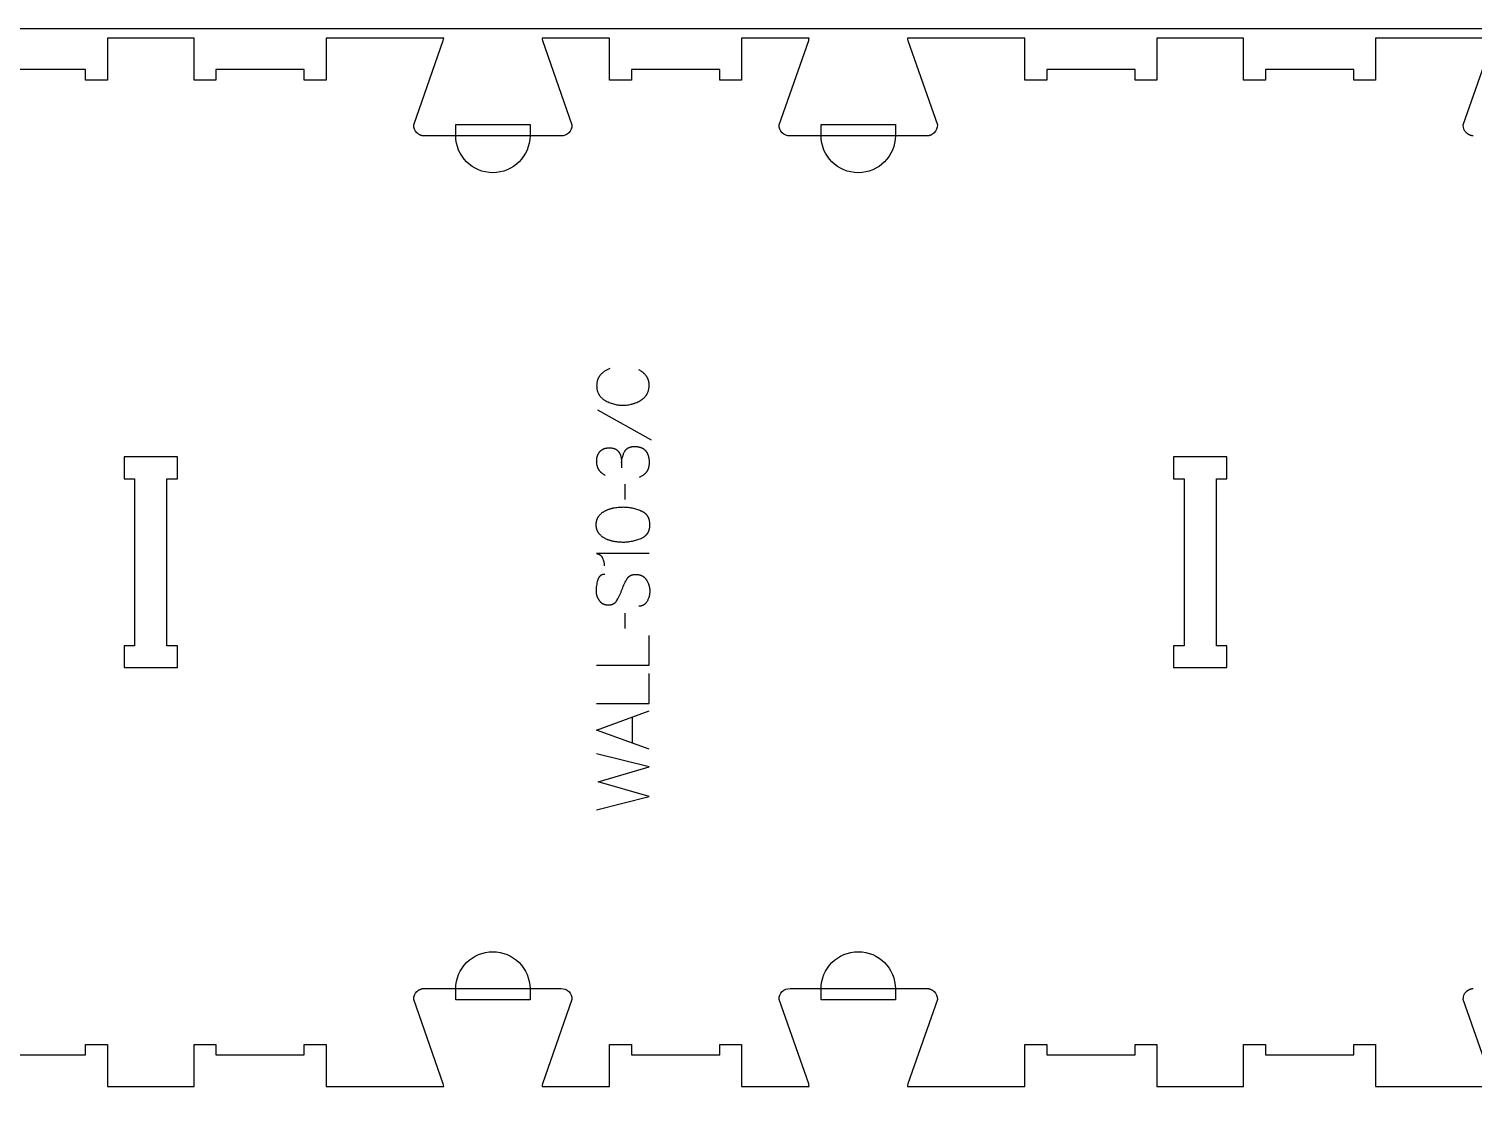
# Model space of a CAD drawing. Extents: x -13885 to -10701, y -10461 to -4867.
# Drawn here: x -12353 to -11527, y -6181 to -5571 of the extents above; entities that cross this region are included whole.
import ezdxf

# ---------------------------------------------------------------- set-up
doc = ezdxf.new("R2010")
doc.units = 0
for name, color, linetype in [('0_SHEET_SPRUCEPLY_2440X122', 1, 'CONTINUOUS'), ('1_ANYTOOL_1MMDEEP_LABELS_S', 2, 'CONTINUOUS'), ('3_ANYTOOL_CUTTHROUGH_INSID', 4, 'CONTINUOUS'), ('4_ANYTOOL_CUTTHROUGH_OUTSI', 5, 'CONTINUOUS'), ('5_ANYTOOL_HALF_MILL_9MM_IN', 3, 'CONTINUOUS')]:
    doc.layers.add(name, color=color, linetype=linetype)

msp = doc.modelspace()

# ---------------------------------------------------------------- linework, layer by layer
at = {"layer": '0_SHEET_SPRUCEPLY_2440X122'}
msp.add_lwpolyline([(-13513.11, -5571.21), (-13513.11, -6791.21), (-11073.11, -6791.21), (-11073.11, -5571.21)], close=True, dxfattribs=at)
at = {"layer": '1_ANYTOOL_1MMDEEP_LABELS_S'}
for points in [[(-12020.71, -5765.42), (-12021.11, -5765.58), (-12021.5, -5765.75), (-12021.89, -5765.93), (-12022.26, -5766.12), (-12022.63, -5766.32), (-12022.99, -5766.53), (-12023.34, -5766.75), (-12023.68, -5766.98), (-12024.01, -5767.22), (-12024.33, -5767.47), (-12024.65, -5767.73), (-12024.95, -5768), (-12025.25, -5768.28), (-12025.54, -5768.56), (-12025.81, -5768.86), (-12026.08, -5769.17), (-12026.21, -5769.33), (-12026.34, -5769.49), (-12026.46, -5769.65), (-12026.58, -5769.82), (-12026.7, -5769.98), (-12026.81, -5770.15), (-12026.91, -5770.32), (-12027.01, -5770.49), (-12027.11, -5770.67), (-12027.2, -5770.84), (-12027.29, -5771.02), (-12027.38, -5771.21), (-12027.46, -5771.39), (-12027.53, -5771.57), (-12027.61, -5771.76), (-12027.68, -5771.95), (-12027.74, -5772.14), (-12027.8, -5772.34), (-12027.86, -5772.53), (-12027.91, -5772.73), (-12027.96, -5772.93), (-12028, -5773.14), (-12028.04, -5773.34), (-12028.07, -5773.55), (-12028.1, -5773.76), (-12028.13, -5773.97), (-12028.15, -5774.18), (-12028.17, -5774.4), (-12028.19, -5774.61), (-12028.2, -5774.83), (-12028.2, -5775.05), (-12028.21, -5775.28), (-12028.2, -5775.62), (-12028.19, -5775.96), (-12028.16, -5776.29), (-12028.13, -5776.62), (-12028.09, -5776.94), (-12028.04, -5777.26), (-12027.98, -5777.57), (-12027.91, -5777.87), (-12027.83, -5778.17), (-12027.75, -5778.47), (-12027.65, -5778.76), (-12027.55, -5779.04), (-12027.43, -5779.32), (-12027.37, -5779.46), (-12027.31, -5779.6), (-12027.24, -5779.73), (-12027.17, -5779.86), (-12027.1, -5780), (-12027.03, -5780.13), (-12026.96, -5780.26), (-12026.88, -5780.38), (-12026.8, -5780.51), (-12026.72, -5780.64), (-12026.64, -5780.76), (-12026.55, -5780.88), (-12026.46, -5781.01), (-12026.37, -5781.13), (-12026.18, -5781.36), (-12025.99, -5781.59), (-12025.78, -5781.82), (-12025.57, -5782.04), (-12025.34, -5782.26), (-12025.11, -5782.47), (-12024.86, -5782.67), (-12024.61, -5782.87), (-12024.35, -5783.06), (-12024.08, -5783.25), (-12023.8, -5783.44), (-12023.51, -5783.61), (-12022.92, -5783.95), (-12022.33, -5784.27), (-12021.72, -5784.57), (-12021.11, -5784.84), (-12020.49, -5785.09), (-12019.86, -5785.32), (-12019.23, -5785.53), (-12018.59, -5785.72), (-12017.94, -5785.88), (-12017.29, -5786.03), (-12016.62, -5786.15), (-12015.96, -5786.25), (-12015.28, -5786.32), (-12014.59, -5786.38), (-12013.9, -5786.41), (-12013.21, -5786.42), (-12012.51, -5786.41), (-12011.82, -5786.38), (-12011.13, -5786.32), (-12010.46, -5786.24), (-12009.79, -5786.14), (-12009.12, -5786.02), (-12008.47, -5785.88), (-12008.14, -5785.8), (-12007.82, -5785.71), (-12007.5, -5785.62), (-12007.18, -5785.52), (-12006.86, -5785.42), (-12006.55, -5785.31), (-12006.23, -5785.19), (-12005.92, -5785.07), (-12005.3, -5784.82), (-12004.69, -5784.54), (-12004.09, -5784.24), (-12003.49, -5783.92), (-12002.9, -5783.57), (-12002.61, -5783.39), (-12002.33, -5783.2), (-12002.06, -5783.01), (-12001.8, -5782.81), (-12001.55, -5782.61), (-12001.3, -5782.4), (-12001.07, -5782.18), (-12000.85, -5781.96), (-12000.63, -5781.74), (-12000.42, -5781.5), (-12000.23, -5781.27), (-12000.13, -5781.14), (-12000.04, -5781.02), (-11999.95, -5780.9), (-11999.86, -5780.77), (-11999.77, -5780.64), (-11999.69, -5780.52), (-11999.61, -5780.39), (-11999.53, -5780.25), (-11999.45, -5780.12), (-11999.38, -5779.99), (-11999.31, -5779.85), (-11999.24, -5779.71), (-11999.1, -5779.44), (-11998.98, -5779.15), (-11998.87, -5778.86), (-11998.76, -5778.57), (-11998.66, -5778.26), (-11998.58, -5777.96), (-11998.5, -5777.64), (-11998.43, -5777.33), (-11998.37, -5777), (-11998.32, -5776.67), (-11998.28, -5776.34), (-11998.25, -5775.99), (-11998.22, -5775.65), (-11998.21, -5775.29), (-11998.21, -5774.94), (-11998.21, -5774.55), (-11998.23, -5774.18), (-11998.25, -5773.99), (-11998.26, -5773.81), (-11998.28, -5773.63), (-11998.31, -5773.45), (-11998.33, -5773.27), (-11998.36, -5773.1), (-11998.4, -5772.93), (-11998.43, -5772.75), (-11998.47, -5772.58), (-11998.52, -5772.42), (-11998.56, -5772.25), (-11998.61, -5772.09), (-11998.67, -5771.92), (-11998.72, -5771.76), (-11998.78, -5771.6), (-11998.84, -5771.45), (-11998.91, -5771.29), (-11998.98, -5771.14), (-11999.05, -5770.99), (-11999.12, -5770.84), (-11999.2, -5770.69), (-11999.28, -5770.54), (-11999.37, -5770.4), (-11999.45, -5770.26), (-11999.54, -5770.12), (-11999.64, -5769.98), (-11999.73, -5769.84), (-11999.83, -5769.71), (-12000.04, -5769.44), (-12000.26, -5769.18), (-12000.48, -5768.93), (-12000.71, -5768.68), (-12000.94, -5768.43), (-12001.19, -5768.2), (-12001.44, -5767.96), (-12001.7, -5767.74), (-12001.96, -5767.51), (-12002.24, -5767.3), (-12002.52, -5767.08), (-12002.81, -5766.88), (-12003.1, -5766.68), (-12003.41, -5766.48), (-12003.72, -5766.29), (-12004.03, -5766.11)], [(-12027.73, -5789.04), (-11996.96, -5806.22)], [(-12023.28, -5826.58), (-12023.58, -5826.42), (-12023.87, -5826.26), (-12024.16, -5826.08), (-12024.43, -5825.91), (-12024.7, -5825.72), (-12024.95, -5825.53), (-12025.2, -5825.34), (-12025.32, -5825.24), (-12025.43, -5825.13), (-12025.55, -5825.03), (-12025.66, -5824.93), (-12025.77, -5824.82), (-12025.88, -5824.71), (-12025.98, -5824.6), (-12026.08, -5824.49), (-12026.18, -5824.38), (-12026.28, -5824.26), (-12026.38, -5824.15), (-12026.47, -5824.03), (-12026.56, -5823.91), (-12026.65, -5823.79), (-12026.73, -5823.67), (-12026.81, -5823.54), (-12026.9, -5823.42), (-12026.97, -5823.29), (-12027.05, -5823.16), (-12027.12, -5823.03), (-12027.19, -5822.9), (-12027.26, -5822.77), (-12027.33, -5822.63), (-12027.39, -5822.49), (-12027.45, -5822.36), (-12027.51, -5822.22), (-12027.57, -5822.07), (-12027.62, -5821.93), (-12027.68, -5821.79), (-12027.72, -5821.64), (-12027.77, -5821.49), (-12027.82, -5821.34), (-12027.9, -5821.04), (-12027.97, -5820.73), (-12028.03, -5820.42), (-12028.09, -5820.1), (-12028.13, -5819.77), (-12028.16, -5819.43), (-12028.19, -5819.09), (-12028.2, -5818.75), (-12028.21, -5818.39), (-12028.2, -5818.18), (-12028.2, -5817.97), (-12028.19, -5817.77), (-12028.18, -5817.57), (-12028.16, -5817.37), (-12028.14, -5817.17), (-12028.12, -5816.97), (-12028.09, -5816.78), (-12028.06, -5816.59), (-12028.02, -5816.4), (-12027.98, -5816.21), (-12027.94, -5816.03), (-12027.89, -5815.85), (-12027.84, -5815.67), (-12027.79, -5815.5), (-12027.73, -5815.32), (-12027.67, -5815.15), (-12027.61, -5814.98), (-12027.54, -5814.82), (-12027.47, -5814.65), (-12027.39, -5814.49), (-12027.31, -5814.33), (-12027.23, -5814.18), (-12027.15, -5814.03), (-12027.05, -5813.87), (-12026.96, -5813.73), (-12026.86, -5813.58), (-12026.76, -5813.44), (-12026.66, -5813.29), (-12026.55, -5813.16), (-12026.44, -5813.02), (-12026.32, -5812.89), (-12026.2, -5812.76), (-12026.08, -5812.63), (-12025.95, -5812.51), (-12025.82, -5812.39), (-12025.69, -5812.28), (-12025.56, -5812.17), (-12025.42, -5812.06), (-12025.28, -5811.96), (-12025.13, -5811.86), (-12024.99, -5811.77), (-12024.84, -5811.68), (-12024.68, -5811.6), (-12024.53, -5811.52), (-12024.37, -5811.44), (-12024.2, -5811.37), (-12024.04, -5811.31), (-12023.87, -5811.24), (-12023.7, -5811.18), (-12023.52, -5811.13), (-12023.34, -5811.08), (-12023.16, -5811.03), (-12022.98, -5810.99), (-12022.79, -5810.95), (-12022.6, -5810.92), (-12022.41, -5810.89), (-12022.21, -5810.87), (-12022.01, -5810.85), (-12021.81, -5810.83), (-12021.6, -5810.82), (-12021.39, -5810.81), (-12021.18, -5810.81), (-12020.62, -5810.81), (-12020.29, -5810.83), (-12019.96, -5810.85), (-12019.65, -5810.88), (-12019.35, -5810.92), (-12019.2, -5810.94), (-12019.06, -5810.97), (-12018.92, -5811), (-12018.78, -5811.03), (-12018.64, -5811.06), (-12018.51, -5811.1), (-12018.38, -5811.13), (-12018.25, -5811.17), (-12018.12, -5811.21), (-12018, -5811.26), (-12017.88, -5811.31), (-12017.76, -5811.35), (-12017.64, -5811.4), (-12017.53, -5811.46), (-12017.42, -5811.51), (-12017.31, -5811.57), (-12017.21, -5811.63), (-12017.11, -5811.69), (-12017, -5811.76), (-12016.91, -5811.82), (-12016.81, -5811.89), (-12016.72, -5811.96), (-12016.54, -5812.11), (-12016.37, -5812.26), (-12016.2, -5812.42), (-12016.05, -5812.58), (-12015.97, -5812.66), (-12015.89, -5812.74), (-12015.82, -5812.83), (-12015.75, -5812.91), (-12015.68, -5813), (-12015.61, -5813.08), (-12015.54, -5813.17), (-12015.48, -5813.26), (-12015.41, -5813.35), (-12015.35, -5813.44), (-12015.29, -5813.53), (-12015.23, -5813.63), (-12015.18, -5813.72), (-12015.12, -5813.82), (-12015.07, -5813.92), (-12015.02, -5814.01), (-12014.97, -5814.11), (-12014.92, -5814.21), (-12014.87, -5814.31), (-12014.83, -5814.42), (-12014.78, -5814.52), (-12014.74, -5814.62), (-12014.66, -5814.84), (-12014.59, -5815.05), (-12014.52, -5815.27), (-12014.46, -5815.49), (-12014.4, -5815.71), (-12014.34, -5815.93), (-12014.29, -5816.16), (-12014.24, -5816.39), (-12014.2, -5816.62), (-12014.16, -5816.85), (-12014.13, -5817.09), (-12014.1, -5817.32), (-12014.08, -5817.56), (-12014.06, -5817.81), (-12014.04, -5818.05), (-12014.03, -5818.29), (-12014.02, -5818.54), (-12013.98, -5822.25)], [(-12013.98, -5819.46), (-12013.95, -5819.03), (-12013.91, -5818.59), (-12013.86, -5818.17), (-12013.8, -5817.74), (-12013.73, -5817.32), (-12013.65, -5816.91), (-12013.56, -5816.5), (-12013.46, -5816.09), (-12013.34, -5815.69), (-12013.22, -5815.29), (-12013.08, -5814.9), (-12012.94, -5814.51), (-12012.78, -5814.12), (-12012.61, -5813.74), (-12012.43, -5813.36), (-12012.24, -5812.99), (-12012.14, -5812.81), (-12012.04, -5812.63), (-12011.98, -5812.55), (-12011.93, -5812.46), (-12011.87, -5812.38), (-12011.81, -5812.3), (-12011.75, -5812.22), (-12011.69, -5812.14), (-12011.63, -5812.06), (-12011.57, -5811.99), (-12011.5, -5811.91), (-12011.44, -5811.84), (-12011.37, -5811.77), (-12011.31, -5811.7), (-12011.24, -5811.63), (-12011.17, -5811.56), (-12011.1, -5811.5), (-12011.02, -5811.43), (-12010.95, -5811.37), (-12010.87, -5811.31), (-12010.8, -5811.25), (-12010.72, -5811.19), (-12010.64, -5811.13), (-12010.56, -5811.08), (-12010.48, -5811.02), (-12010.4, -5810.97), (-12010.32, -5810.92), (-12010.23, -5810.87), (-12010.15, -5810.82), (-12010.06, -5810.77), (-12009.97, -5810.73), (-12009.88, -5810.69), (-12009.79, -5810.64), (-12009.7, -5810.6), (-12009.61, -5810.56), (-12009.52, -5810.52), (-12009.32, -5810.45), (-12009.13, -5810.39), (-12008.93, -5810.32), (-12008.72, -5810.27), (-12008.51, -5810.22), (-12008.29, -5810.18), (-12008.07, -5810.14), (-12007.85, -5810.11), (-12007.62, -5810.08), (-12007.38, -5810.06), (-12007.14, -5810.05), (-12006.9, -5810.04), (-12006.65, -5810.04), (-12006.37, -5810.04), (-12006.1, -5810.05), (-12005.83, -5810.06), (-12005.56, -5810.07), (-12005.3, -5810.1), (-12005.05, -5810.12), (-12004.8, -5810.15), (-12004.56, -5810.19), (-12004.32, -5810.23), (-12004.08, -5810.28), (-12003.85, -5810.33), (-12003.63, -5810.39), (-12003.41, -5810.45), (-12003.2, -5810.51), (-12002.99, -5810.58), (-12002.78, -5810.66), (-12002.58, -5810.74), (-12002.39, -5810.82), (-12002.2, -5810.91), (-12002.01, -5811.01), (-12001.83, -5811.11), (-12001.66, -5811.21), (-12001.49, -5811.32), (-12001.32, -5811.43), (-12001.16, -5811.55), (-12001.01, -5811.68), (-12000.86, -5811.81), (-12000.78, -5811.87), (-12000.71, -5811.94), (-12000.64, -5812.01), (-12000.57, -5812.08), (-12000.5, -5812.15), (-12000.43, -5812.22), (-12000.37, -5812.29), (-12000.3, -5812.37), (-12000.18, -5812.52), (-12000.06, -5812.68), (-11999.94, -5812.84), (-11999.82, -5813), (-11999.72, -5813.17), (-11999.61, -5813.34), (-11999.51, -5813.52), (-11999.41, -5813.69), (-11999.31, -5813.88), (-11999.22, -5814.06), (-11999.14, -5814.25), (-11999.05, -5814.44), (-11998.98, -5814.64), (-11998.9, -5814.84), (-11998.83, -5815.04), (-11998.76, -5815.25), (-11998.7, -5815.46), (-11998.64, -5815.67), (-11998.58, -5815.89), (-11998.53, -5816.11), (-11998.48, -5816.33), (-11998.44, -5816.56), (-11998.4, -5816.79), (-11998.36, -5817.02), (-11998.33, -5817.26), (-11998.28, -5817.75), (-11998.24, -5818.25), (-11998.21, -5818.76), (-11998.21, -5819.29), (-11998.21, -5819.67), (-11998.23, -5820.05), (-11998.26, -5820.42), (-11998.29, -5820.77), (-11998.34, -5821.13), (-11998.37, -5821.3), (-11998.41, -5821.47), (-11998.44, -5821.64), (-11998.48, -5821.8), (-11998.52, -5821.97), (-11998.56, -5822.13), (-11998.61, -5822.29), (-11998.66, -5822.45), (-11998.71, -5822.61), (-11998.76, -5822.76), (-11998.82, -5822.92), (-11998.88, -5823.07), (-11998.94, -5823.22), (-11999.01, -5823.37), (-11999.08, -5823.51), (-11999.15, -5823.66), (-11999.22, -5823.8), (-11999.3, -5823.94), (-11999.38, -5824.08), (-11999.46, -5824.21), (-11999.54, -5824.35), (-11999.63, -5824.48), (-11999.72, -5824.61), (-11999.81, -5824.74), (-11999.91, -5824.86), (-12000.01, -5824.99), (-12000.11, -5825.11), (-12000.22, -5825.23), (-12000.32, -5825.35), (-12000.43, -5825.47), (-12000.55, -5825.58), (-12000.66, -5825.69), (-12000.78, -5825.81), (-12000.9, -5825.91), (-12001.02, -5826.02), (-12001.15, -5826.13), (-12001.28, -5826.23), (-12001.41, -5826.33), (-12001.55, -5826.43), (-12001.68, -5826.53), (-12001.83, -5826.62), (-12001.97, -5826.72), (-12002.11, -5826.81), (-12002.26, -5826.9), (-12002.57, -5827.07), (-12002.89, -5827.24), (-12003.22, -5827.4), (-12003.56, -5827.55), (-12003.91, -5827.69)], [(-12012.09, -5831.55), (-12012.01, -5840.34)], [(-11998.21, -5871.28), (-12028.25, -5871.28), (-12028.1, -5871.3), (-12027.95, -5871.32), (-12027.8, -5871.35), (-12027.66, -5871.38), (-12027.52, -5871.42), (-12027.38, -5871.46), (-12027.25, -5871.51), (-12027.12, -5871.55), (-12026.99, -5871.61), (-12026.87, -5871.66), (-12026.8, -5871.69), (-12026.74, -5871.72), (-12026.68, -5871.75), (-12026.62, -5871.79), (-12026.57, -5871.82), (-12026.51, -5871.85), (-12026.45, -5871.89), (-12026.39, -5871.93), (-12026.34, -5871.96), (-12026.28, -5872), (-12026.23, -5872.04), (-12026.18, -5872.08), (-12026.12, -5872.12), (-12026.07, -5872.17), (-12026.02, -5872.21), (-12025.97, -5872.25), (-12025.92, -5872.3), (-12025.87, -5872.34), (-12025.82, -5872.39), (-12025.77, -5872.44), (-12025.73, -5872.49), (-12025.68, -5872.54), (-12025.59, -5872.64), (-12025.5, -5872.75), (-12025.42, -5872.86), (-12025.33, -5872.98), (-12025.26, -5873.1), (-12025.18, -5873.22), (-12025.11, -5873.35), (-12025.04, -5873.48), (-12024.97, -5873.61), (-12024.9, -5873.75), (-12024.84, -5873.89), (-12024.72, -5874.18), (-12024.62, -5874.47), (-12024.51, -5874.75), (-12024.42, -5875.03), (-12024.33, -5875.31), (-12024.25, -5875.59), (-12024.18, -5875.87), (-12024.12, -5876.14), (-12024.06, -5876.41), (-12024.01, -5876.69), (-12023.97, -5876.95), (-12023.94, -5877.22), (-12023.91, -5877.48), (-12023.89, -5877.75), (-12023.88, -5878.01), (-12023.88, -5878.26)], [(-12023.62, -5883.15), (-12023.81, -5883.15), (-12023.9, -5883.16), (-12023.99, -5883.16), (-12024.08, -5883.17), (-12024.17, -5883.18), (-12024.26, -5883.19), (-12024.35, -5883.2), (-12024.43, -5883.21), (-12024.52, -5883.23), (-12024.6, -5883.25), (-12024.69, -5883.27), (-12024.77, -5883.29), (-12024.85, -5883.31), (-12024.93, -5883.33), (-12025.01, -5883.35), (-12025.09, -5883.38), (-12025.17, -5883.41), (-12025.24, -5883.44), (-12025.32, -5883.47), (-12025.39, -5883.5), (-12025.46, -5883.54), (-12025.54, -5883.57), (-12025.61, -5883.61), (-12025.68, -5883.65), (-12025.75, -5883.69), (-12025.81, -5883.73), (-12025.88, -5883.78), (-12025.95, -5883.82), (-12026.01, -5883.87), (-12026.08, -5883.92), (-12026.14, -5883.97), (-12026.2, -5884.02), (-12026.26, -5884.08), (-12026.32, -5884.13), (-12026.38, -5884.19), (-12026.44, -5884.25), (-12026.49, -5884.31), (-12026.55, -5884.37), (-12026.6, -5884.43), (-12026.66, -5884.5), (-12026.71, -5884.56), (-12026.76, -5884.63), (-12026.81, -5884.7), (-12026.86, -5884.77), (-12026.91, -5884.84), (-12026.96, -5884.92), (-12027, -5884.99), (-12027.05, -5885.07), (-12027.09, -5885.15), (-12027.14, -5885.23), (-12027.18, -5885.31), (-12027.26, -5885.48), (-12027.34, -5885.66), (-12027.41, -5885.84), (-12027.48, -5886.03), (-12027.54, -5886.23), (-12027.61, -5886.43), (-12027.83, -5887.24), (-12028.02, -5888.04), (-12028.18, -5888.82), (-12028.31, -5889.59), (-12028.37, -5889.97), (-12028.42, -5890.35), (-12028.46, -5890.72), (-12028.49, -5891.09), (-12028.52, -5891.46), (-12028.53, -5891.82), (-12028.54, -5892.18), (-12028.55, -5892.54), (-12028.55, -5892.73), (-12028.54, -5892.92), (-12028.53, -5893.12), (-12028.52, -5893.31), (-12028.5, -5893.5), (-12028.48, -5893.69), (-12028.46, -5893.87), (-12028.43, -5894.06), (-12028.4, -5894.24), (-12028.37, -5894.43), (-12028.33, -5894.61), (-12028.29, -5894.79), (-12028.25, -5894.97), (-12028.2, -5895.15), (-12028.15, -5895.33), (-12028.09, -5895.5), (-12028.03, -5895.68), (-12027.97, -5895.85), (-12027.91, -5896.02), (-12027.84, -5896.2), (-12027.76, -5896.36), (-12027.69, -5896.53), (-12027.61, -5896.7), (-12027.52, -5896.87), (-12027.44, -5897.03), (-12027.35, -5897.2), (-12027.25, -5897.36), (-12027.15, -5897.52), (-12027.05, -5897.68), (-12026.95, -5897.84), (-12026.84, -5897.99), (-12026.73, -5898.15), (-12026.61, -5898.3), (-12026.49, -5898.45), (-12026.37, -5898.59), (-12026.25, -5898.73), (-12026.12, -5898.87), (-12025.99, -5898.99), (-12025.86, -5899.12), (-12025.72, -5899.24), (-12025.58, -5899.35), (-12025.44, -5899.46), (-12025.29, -5899.57), (-12025.14, -5899.66), (-12024.99, -5899.76), (-12024.83, -5899.85), (-12024.68, -5899.93), (-12024.51, -5900.01), (-12024.35, -5900.09), (-12024.18, -5900.16), (-12024.01, -5900.23), (-12023.84, -5900.29), (-12023.66, -5900.34), (-12023.48, -5900.39), (-12023.3, -5900.44), (-12023.12, -5900.48), (-12022.93, -5900.52), (-12022.73, -5900.55), (-12022.54, -5900.57), (-12022.34, -5900.6), (-12022.14, -5900.61), (-12021.94, -5900.63), (-12021.73, -5900.63), (-12021.52, -5900.64), (-12021.3, -5900.63), (-12021.09, -5900.62), (-12020.89, -5900.61), (-12020.68, -5900.59), (-12020.48, -5900.57), (-12020.28, -5900.54), (-12020.09, -5900.5), (-12019.9, -5900.46), (-12019.72, -5900.41), (-12019.53, -5900.36), (-12019.36, -5900.3), (-12019.18, -5900.24), (-12019.1, -5900.2), (-12019.01, -5900.17), (-12018.93, -5900.13), (-12018.84, -5900.09), (-12018.76, -5900.05), (-12018.68, -5900.01), (-12018.6, -5899.97), (-12018.52, -5899.93), (-12018.44, -5899.88), (-12018.36, -5899.84), (-12018.29, -5899.79), (-12018.21, -5899.74), (-12018.14, -5899.69), (-12018.06, -5899.64), (-12017.99, -5899.59), (-12017.92, -5899.53), (-12017.85, -5899.47), (-12017.78, -5899.42), (-12017.71, -5899.36), (-12017.64, -5899.3), (-12017.57, -5899.24), (-12017.5, -5899.17), (-12017.44, -5899.11), (-12017.37, -5899.04), (-12017.25, -5898.91), (-12017.12, -5898.77), (-12017, -5898.62), (-12016.89, -5898.47), (-12016.78, -5898.31), (-12016.67, -5898.15), (-12016.56, -5897.98), (-12016.46, -5897.81), (-12016.07, -5897.09), (-12015.69, -5896.36), (-12015.32, -5895.61), (-12014.97, -5894.85), (-12014.62, -5894.07), (-12014.29, -5893.27), (-12013.97, -5892.46), (-12013.66, -5891.64), (-12013.34, -5890.81), (-12013.01, -5890), (-12012.67, -5889.22), (-12012.31, -5888.45), (-12011.94, -5887.71), (-12011.55, -5886.98), (-12011.14, -5886.28), (-12010.72, -5885.59), (-12010.61, -5885.43), (-12010.5, -5885.27), (-12010.38, -5885.11), (-12010.32, -5885.04), (-12010.26, -5884.96), (-12010.2, -5884.89), (-12010.14, -5884.82), (-12010.07, -5884.75), (-12010.01, -5884.69), (-12009.94, -5884.62), (-12009.87, -5884.56), (-12009.81, -5884.49), (-12009.74, -5884.43), (-12009.67, -5884.37), (-12009.6, -5884.31), (-12009.52, -5884.25), (-12009.45, -5884.2), (-12009.38, -5884.14), (-12009.3, -5884.09), (-12009.23, -5884.04), (-12009.15, -5883.99), (-12009.07, -5883.94), (-12008.99, -5883.89), (-12008.92, -5883.85), (-12008.83, -5883.8), (-12008.75, -5883.76), (-12008.67, -5883.72), (-12008.59, -5883.68), (-12008.5, -5883.64), (-12008.42, -5883.61), (-12008.33, -5883.57), (-12008.24, -5883.54), (-12008.15, -5883.5), (-12008.06, -5883.47), (-12007.97, -5883.44), (-12007.88, -5883.42), (-12007.79, -5883.39), (-12007.6, -5883.34), (-12007.41, -5883.3), (-12007.22, -5883.26), (-12007.02, -5883.23), (-12006.81, -5883.21), (-12006.6, -5883.19), (-12006.39, -5883.17), (-12006.18, -5883.16), (-12005.96, -5883.16), (-12005.74, -5883.17), (-12005.51, -5883.18), (-12005.28, -5883.19), (-12005.05, -5883.21), (-12004.82, -5883.24), (-12004.59, -5883.27), (-12004.37, -5883.31), (-12004.16, -5883.35), (-12003.95, -5883.4), (-12003.74, -5883.45), (-12003.53, -5883.5), (-12003.33, -5883.56), (-12003.13, -5883.63), (-12002.94, -5883.7), (-12002.75, -5883.78), (-12002.56, -5883.86), (-12002.38, -5883.95), (-12002.2, -5884.04), (-12002.03, -5884.14), (-12001.85, -5884.24), (-12001.69, -5884.34), (-12001.52, -5884.46), (-12001.36, -5884.57), (-12001.2, -5884.69), (-12001.05, -5884.82), (-12000.9, -5884.95), (-12000.76, -5885.09), (-12000.62, -5885.23), (-12000.48, -5885.38), (-12000.34, -5885.53), (-12000.21, -5885.69), (-12000.09, -5885.85), (-11999.96, -5886.02), (-11999.84, -5886.19), (-11999.73, -5886.36), (-11999.51, -5886.72), (-11999.3, -5887.09), (-11999.11, -5887.46), (-11998.93, -5887.83), (-11998.76, -5888.2), (-11998.61, -5888.58), (-11998.54, -5888.77), (-11998.47, -5888.96), (-11998.41, -5889.16), (-11998.35, -5889.35), (-11998.29, -5889.54), (-11998.24, -5889.74), (-11998.19, -5889.93), (-11998.15, -5890.13), (-11998.1, -5890.33), (-11998.06, -5890.53), (-11998.03, -5890.72), (-11998, -5890.92), (-11997.97, -5891.13), (-11997.94, -5891.33), (-11997.9, -5891.73), (-11997.88, -5892.14), (-11997.86, -5892.56), (-11997.86, -5892.97), (-11997.88, -5893.38), (-11997.9, -5893.78), (-11997.94, -5894.18), (-11998, -5894.58), (-11998.06, -5894.97), (-11998.14, -5895.35), (-11998.23, -5895.73), (-11998.33, -5896.11), (-11998.45, -5896.48), (-11998.57, -5896.85), (-11998.71, -5897.21), (-11998.87, -5897.57), (-11999.03, -5897.93), (-11999.21, -5898.28), (-11999.41, -5898.62), (-11999.51, -5898.79), (-11999.61, -5898.95), (-11999.72, -5899.11), (-11999.83, -5899.26), (-11999.94, -5899.41), (-12000.05, -5899.55), (-12000.17, -5899.69), (-12000.29, -5899.82), (-12000.42, -5899.95), (-12000.54, -5900.07), (-12000.67, -5900.18), (-12000.81, -5900.29), (-12000.87, -5900.35), (-12000.94, -5900.4), (-12001.01, -5900.45), (-12001.08, -5900.5), (-12001.15, -5900.54), (-12001.22, -5900.59), (-12001.29, -5900.63), (-12001.37, -5900.68), (-12001.44, -5900.72), (-12001.51, -5900.76), (-12001.59, -5900.8), (-12001.66, -5900.84), (-12001.74, -5900.88), (-12001.82, -5900.91), (-12001.9, -5900.95), (-12001.97, -5900.98), (-12002.05, -5901.01), (-12002.13, -5901.04), (-12002.21, -5901.07), (-12002.3, -5901.1), (-12002.46, -5901.15), (-12002.63, -5901.19), (-12002.8, -5901.23), (-12002.97, -5901.27), (-12003.15, -5901.3), (-12003.33, -5901.32), (-12003.51, -5901.34), (-12003.7, -5901.35), (-12003.89, -5901.36), (-12004.08, -5901.36)], [(-12012.09, -5905.39), (-12012.01, -5914.18)], [(-12028.21, -5935.14), (-11998.21, -5935.14), (-11998.21, -5918.04)], [(-12028.21, -5956.95), (-11998.21, -5956.95), (-11998.21, -5939.85)], [(-11998.21, -5983.18), (-12028.21, -5972.29), (-11998.21, -5961.24)], [(-12007.76, -5979.71), (-12007.76, -5964.79)], [(-12028.21, -6017.89), (-11998.21, -6010.18), (-12027.31, -6001.74), (-11998.21, -5993.25), (-12028.21, -5985.75)]]:
    msp.add_lwpolyline(points, dxfattribs=at)
msp.add_lwpolyline([(-12028.46, -5854.78), (-12028.46, -5854.41), (-12028.44, -5854.04), (-12028.43, -5853.87), (-12028.41, -5853.69), (-12028.39, -5853.52), (-12028.37, -5853.34), (-12028.34, -5853.17), (-12028.31, -5853), (-12028.28, -5852.84), (-12028.25, -5852.67), (-12028.21, -5852.51), (-12028.17, -5852.35), (-12028.13, -5852.19), (-12028.08, -5852.04), (-12028.03, -5851.88), (-12027.98, -5851.73), (-12027.93, -5851.58), (-12027.87, -5851.43), (-12027.81, -5851.28), (-12027.74, -5851.14), (-12027.68, -5851), (-12027.61, -5850.86), (-12027.53, -5850.72), (-12027.46, -5850.58), (-12027.38, -5850.45), (-12027.3, -5850.32), (-12027.21, -5850.19), (-12027.13, -5850.06), (-12027.04, -5849.93), (-12026.94, -5849.81), (-12026.75, -5849.56), (-12026.55, -5849.33), (-12026.34, -5849.1), (-12026.13, -5848.87), (-12025.91, -5848.65), (-12025.69, -5848.44), (-12025.45, -5848.24), (-12025.22, -5848.04), (-12024.97, -5847.85), (-12024.72, -5847.66), (-12024.46, -5847.48), (-12024.2, -5847.31), (-12023.93, -5847.14), (-12023.66, -5846.98), (-12023.37, -5846.83), (-12023.08, -5846.68), (-12022.79, -5846.54), (-12022.49, -5846.4), (-12022.19, -5846.27), (-12021.89, -5846.14), (-12021.58, -5846.02), (-12021.28, -5845.91), (-12020.96, -5845.8), (-12020.65, -5845.7), (-12020.33, -5845.6), (-12020.01, -5845.51), (-12019.68, -5845.42), (-12019.35, -5845.34), (-12019.02, -5845.26), (-12018.69, -5845.19), (-12018.01, -5845.07), (-12017.32, -5844.97), (-12016.65, -5844.87), (-12015.99, -5844.8), (-12015.34, -5844.73), (-12014.69, -5844.68), (-12014.06, -5844.65), (-12013.44, -5844.63), (-12012.82, -5844.62), (-12012.2, -5844.63), (-12011.59, -5844.65), (-12010.97, -5844.7), (-12010.35, -5844.75), (-12009.74, -5844.83), (-12009.12, -5844.92), (-12008.5, -5845.03), (-12007.88, -5845.15), (-12007.26, -5845.29), (-12006.64, -5845.45), (-12006.02, -5845.62), (-12005.4, -5845.81), (-12004.78, -5846.02), (-12004.16, -5846.25), (-12003.54, -5846.49), (-12002.92, -5846.74), (-12002.61, -5846.88), (-12002.32, -5847.02), (-12002.03, -5847.17), (-12001.89, -5847.25), (-12001.75, -5847.33), (-12001.62, -5847.41), (-12001.49, -5847.5), (-12001.36, -5847.58), (-12001.23, -5847.67), (-12001.11, -5847.76), (-12000.98, -5847.85), (-12000.86, -5847.95), (-12000.75, -5848.04), (-12000.63, -5848.14), (-12000.52, -5848.24), (-12000.41, -5848.34), (-12000.3, -5848.44), (-12000.19, -5848.54), (-12000.09, -5848.65), (-11999.99, -5848.76), (-11999.89, -5848.87), (-11999.79, -5848.98), (-11999.7, -5849.09), (-11999.61, -5849.21), (-11999.52, -5849.32), (-11999.44, -5849.44), (-11999.35, -5849.56), (-11999.27, -5849.69), (-11999.19, -5849.81), (-11999.12, -5849.94), (-11999.04, -5850.07), (-11998.97, -5850.2), (-11998.9, -5850.33), (-11998.83, -5850.46), (-11998.77, -5850.6), (-11998.71, -5850.74), (-11998.65, -5850.88), (-11998.59, -5851.02), (-11998.54, -5851.16), (-11998.48, -5851.31), (-11998.43, -5851.45), (-11998.39, -5851.6), (-11998.34, -5851.75), (-11998.3, -5851.9), (-11998.26, -5852.06), (-11998.19, -5852.37), (-11998.12, -5852.69), (-11998.07, -5853.02), (-11998.03, -5853.36), (-11997.99, -5853.7), (-11997.97, -5854.05), (-11997.95, -5854.41), (-11997.95, -5854.78), (-11997.95, -5855.14), (-11997.97, -5855.5), (-11997.99, -5855.85), (-11998.03, -5856.19), (-11998.07, -5856.52), (-11998.12, -5856.85), (-11998.19, -5857.17), (-11998.22, -5857.32), (-11998.26, -5857.48), (-11998.3, -5857.63), (-11998.35, -5857.78), (-11998.39, -5857.93), (-11998.44, -5858.08), (-11998.49, -5858.23), (-11998.54, -5858.37), (-11998.6, -5858.51), (-11998.65, -5858.65), (-11998.71, -5858.79), (-11998.78, -5858.93), (-11998.84, -5859.06), (-11998.91, -5859.19), (-11998.98, -5859.33), (-11999.05, -5859.45), (-11999.13, -5859.58), (-11999.2, -5859.71), (-11999.28, -5859.83), (-11999.36, -5859.95), (-11999.45, -5860.07), (-11999.54, -5860.19), (-11999.62, -5860.31), (-11999.72, -5860.42), (-11999.81, -5860.53), (-11999.91, -5860.64), (-12000.01, -5860.75), (-12000.11, -5860.86), (-12000.21, -5860.97), (-12000.32, -5861.07), (-12000.43, -5861.17), (-12000.54, -5861.27), (-12000.65, -5861.37), (-12000.77, -5861.46), (-12000.89, -5861.56), (-12001.01, -5861.65), (-12001.13, -5861.74), (-12001.26, -5861.83), (-12001.39, -5861.92), (-12001.52, -5862), (-12001.65, -5862.08), (-12001.79, -5862.17), (-12001.93, -5862.25), (-12002.07, -5862.32), (-12002.36, -5862.47), (-12002.65, -5862.61), (-12002.96, -5862.75), (-12003.59, -5863), (-12004.21, -5863.24), (-12004.84, -5863.46), (-12005.46, -5863.67), (-12006.08, -5863.86), (-12006.71, -5864.03), (-12007.33, -5864.19), (-12007.95, -5864.32), (-12008.56, -5864.45), (-12009.18, -5864.55), (-12009.8, -5864.64), (-12010.41, -5864.72), (-12011.03, -5864.78), (-12011.64, -5864.82), (-12012.25, -5864.84), (-12012.86, -5864.85), (-12013.48, -5864.84), (-12014.1, -5864.82), (-12014.74, -5864.79), (-12015.38, -5864.74), (-12016.03, -5864.67), (-12016.7, -5864.6), (-12017.37, -5864.51), (-12018.05, -5864.4), (-12018.39, -5864.34), (-12018.73, -5864.28), (-12019.06, -5864.21), (-12019.39, -5864.13), (-12019.72, -5864.05), (-12020.05, -5863.96), (-12020.37, -5863.87), (-12020.68, -5863.77), (-12021, -5863.67), (-12021.31, -5863.56), (-12021.62, -5863.45), (-12021.92, -5863.33), (-12022.22, -5863.2), (-12022.52, -5863.07), (-12022.81, -5862.93), (-12023.11, -5862.79), (-12023.39, -5862.64), (-12023.67, -5862.49), (-12023.95, -5862.33), (-12024.21, -5862.16), (-12024.47, -5861.99), (-12024.73, -5861.81), (-12024.98, -5861.63), (-12025.22, -5861.44), (-12025.46, -5861.24), (-12025.69, -5861.04), (-12025.91, -5860.83), (-12026.13, -5860.61), (-12026.34, -5860.39), (-12026.55, -5860.16), (-12026.75, -5859.93), (-12026.94, -5859.69), (-12027.04, -5859.56), (-12027.13, -5859.44), (-12027.21, -5859.31), (-12027.3, -5859.18), (-12027.38, -5859.05), (-12027.46, -5858.92), (-12027.53, -5858.78), (-12027.61, -5858.65), (-12027.68, -5858.51), (-12027.74, -5858.37), (-12027.81, -5858.23), (-12027.87, -5858.08), (-12027.93, -5857.94), (-12027.98, -5857.79), (-12028.03, -5857.64), (-12028.08, -5857.48), (-12028.13, -5857.33), (-12028.17, -5857.17), (-12028.21, -5857.01), (-12028.25, -5856.85), (-12028.28, -5856.69), (-12028.31, -5856.53), (-12028.34, -5856.36), (-12028.37, -5856.19), (-12028.39, -5856.02), (-12028.41, -5855.85), (-12028.43, -5855.68), (-12028.44, -5855.5), (-12028.46, -5855.14)], close=True, dxfattribs=at)
at = {"layer": '3_ANYTOOL_CUTTHROUGH_INSID', "color": 4}
for points in [[(-12298.11, -5936.46), (-12267.86, -5936.46), (-12267.86, -5923.96), (-12273.86, -5923.96), (-12273.86, -5828.46), (-12267.86, -5828.46), (-12267.86, -5815.96), (-12298.36, -5815.96), (-12298.36, -5828.46), (-12292.36, -5828.46), (-12292.36, -5923.96), (-12298.36, -5923.96), (-12298.36, -5936.46)], [(-11698.11, -5936.46), (-11667.86, -5936.46), (-11667.86, -5923.96), (-11673.86, -5923.96), (-11673.86, -5828.46), (-11667.86, -5828.46), (-11667.86, -5815.96), (-11698.36, -5815.96), (-11698.36, -5828.46), (-11692.36, -5828.46), (-11692.36, -5923.96), (-11698.36, -5923.96), (-11698.36, -5936.46)]]:
    msp.add_lwpolyline(points, close=True, dxfattribs=at)
at = {"layer": '4_ANYTOOL_CUTTHROUGH_OUTSI', "color": 5}
for points in [[(-11515.67, -5576.46), (-11533.11, -5576.46), (-11582.86, -5576.46), (-11582.86, -5600.46), (-11595.36, -5600.46), (-11595.36, -5594.46), (-11645.86, -5594.46), (-11645.86, -5600.46), (-11658.36, -5600.46), (-11658.36, -5576.46), (-11707.86, -5576.46), (-11707.86, -5600.46), (-11720.36, -5600.46), (-11720.36, -5594.46), (-11770.86, -5594.46), (-11770.86, -5600.46), (-11783.36, -5600.46), (-11783.36, -5576.46), (-11833.11, -5576.46), (-11850.56, -5576.46), (-11850.56, -5576.46, 0.061485), (-11850.32, -5577.85), (-11833.43, -5626.12), (-11833.41, -5626.16), (-11833.41, -5626.21), (-11833.41, -5626.21, -0.198912), (-11835.24, -5630.63), (-11835.35, -5630.73), (-11835.46, -5630.83), (-11835.57, -5630.93), (-11835.69, -5631.03), (-11835.81, -5631.13), (-11835.93, -5631.22), (-11836.05, -5631.31), (-11836.18, -5631.4), (-11836.31, -5631.48), (-11836.44, -5631.56), (-11836.57, -5631.64), (-11836.71, -5631.72), (-11836.85, -5631.79), (-11836.99, -5631.86), (-11837.13, -5631.92), (-11837.27, -5631.98), (-11837.41, -5632.04), (-11837.56, -5632.09), (-11837.71, -5632.14), (-11837.85, -5632.19), (-11838, -5632.23), (-11838.15, -5632.27), (-11838.3, -5632.31), (-11838.45, -5632.34), (-11838.6, -5632.37), (-11838.76, -5632.39), (-11838.91, -5632.41), (-11839.06, -5632.43), (-11839.21, -5632.44), (-11839.36, -5632.45), (-11839.51, -5632.46), (-11839.66, -5632.46), (-11917.66, -5632.46, -0.414214), (-11923.91, -5626.21), (-11923.91, -5626.16), (-11923.9, -5626.12), (-11907, -5577.85), (-11907, -5577.85, 0.061485), (-11906.77, -5576.46), (-11945.36, -5576.46), (-11945.36, -5600.46), (-11957.86, -5600.46), (-11957.86, -5594.46), (-12008.36, -5594.46), (-12008.36, -5600.46), (-12020.86, -5600.46), (-12020.86, -5576.46), (-12059.46, -5576.46), (-12059.46, -5576.46, 0.061485), (-12059.23, -5577.85), (-12042.33, -5626.12), (-12042.32, -5626.16), (-12042.32, -5626.21), (-12042.32, -5626.21, -0.414214), (-12048.57, -5632.46), (-12126.57, -5632.46), (-12126.72, -5632.46), (-12126.87, -5632.45), (-12127.02, -5632.44), (-12127.17, -5632.43), (-12127.32, -5632.41), (-12127.47, -5632.39), (-12127.62, -5632.37), (-12127.77, -5632.34), (-12127.93, -5632.31), (-12128.08, -5632.27), (-12128.23, -5632.23), (-12128.37, -5632.19), (-12128.52, -5632.14), (-12128.67, -5632.09), (-12128.81, -5632.04), (-12128.96, -5631.98), (-12129.1, -5631.92), (-12129.24, -5631.86), (-12129.38, -5631.79), (-12129.52, -5631.72), (-12129.66, -5631.64), (-12129.79, -5631.56), (-12129.92, -5631.48), (-12130.05, -5631.4), (-12130.18, -5631.31), (-12130.3, -5631.22), (-12130.42, -5631.13), (-12130.54, -5631.03), (-12130.66, -5630.93), (-12130.77, -5630.83), (-12130.88, -5630.73), (-12130.99, -5630.63, -0.198912), (-12132.82, -5626.21), (-12132.82, -5626.16), (-12132.8, -5626.12), (-12115.91, -5577.85), (-12115.91, -5577.85, 0.061485), (-12115.67, -5576.46), (-12133.11, -5576.46), (-12182.86, -5576.46), (-12182.86, -5600.46), (-12195.36, -5600.46), (-12195.36, -5594.46), (-12245.86, -5594.46), (-12245.86, -5600.46), (-12258.36, -5600.46), (-12258.36, -5576.46), (-12307.86, -5576.46), (-12307.86, -5600.46), (-12320.36, -5600.46), (-12320.36, -5594.46), (-12370.86, -5594.46)], [(-11527.02, -5632.44), (-11527.17, -5632.43), (-11527.32, -5632.41), (-11527.47, -5632.39), (-11527.62, -5632.37), (-11527.77, -5632.34), (-11527.93, -5632.31), (-11528.08, -5632.27), (-11528.23, -5632.23), (-11528.37, -5632.19), (-11528.52, -5632.14), (-11528.67, -5632.09), (-11528.81, -5632.04), (-11528.96, -5631.98), (-11529.1, -5631.92), (-11529.24, -5631.86), (-11529.38, -5631.79), (-11529.52, -5631.72), (-11529.66, -5631.64), (-11529.79, -5631.56), (-11529.92, -5631.48), (-11530.05, -5631.4), (-11530.18, -5631.31), (-11530.3, -5631.22), (-11530.42, -5631.13), (-11530.54, -5631.03), (-11530.66, -5630.93), (-11530.77, -5630.83), (-11530.88, -5630.73), (-11530.99, -5630.63, -0.198912), (-11532.82, -5626.21), (-11532.82, -5626.16), (-11532.8, -5626.12), (-11515.91, -5577.85)], [(-12370.86, -6157.96), (-12320.36, -6157.96), (-12320.36, -6151.96), (-12307.86, -6151.96), (-12307.86, -6175.96), (-12258.36, -6175.96), (-12258.36, -6151.96), (-12245.86, -6151.96), (-12245.86, -6157.96), (-12195.36, -6157.96), (-12195.36, -6151.96), (-12182.86, -6151.96), (-12182.86, -6175.96), (-12115.67, -6175.96), (-12115.67, -6175.96, 0.061485), (-12115.91, -6174.57), (-12132.8, -6126.29), (-12132.82, -6126.25), (-12132.82, -6126.21), (-12132.82, -6126.21, -0.198912), (-12130.99, -6121.79), (-12130.88, -6121.68), (-12130.77, -6121.58), (-12130.66, -6121.48), (-12130.54, -6121.38), (-12130.42, -6121.29), (-12130.3, -6121.19), (-12130.18, -6121.1), (-12130.05, -6121.02), (-12129.92, -6120.93), (-12129.79, -6120.85), (-12129.66, -6120.77), (-12129.52, -6120.7), (-12129.38, -6120.63), (-12129.24, -6120.56), (-12129.1, -6120.49), (-12128.96, -6120.43), (-12128.81, -6120.38), (-12128.67, -6120.32), (-12128.52, -6120.27), (-12128.37, -6120.22), (-12128.23, -6120.18), (-12128.08, -6120.14), (-12127.93, -6120.11), (-12127.77, -6120.07), (-12127.62, -6120.05), (-12127.47, -6120.02), (-12127.32, -6120), (-12127.17, -6119.99), (-12127.02, -6119.97), (-12126.87, -6119.96), (-12126.72, -6119.96), (-12126.57, -6119.96), (-12048.57, -6119.96, -0.414214), (-12042.32, -6126.21), (-12042.32, -6126.25), (-12042.33, -6126.29), (-12059.23, -6174.57), (-12059.23, -6174.57, 0.061485), (-12059.46, -6175.96), (-12020.86, -6175.96), (-12020.86, -6151.96), (-12008.36, -6151.96), (-12008.36, -6157.96), (-11957.86, -6157.96), (-11957.86, -6151.96), (-11945.36, -6151.96), (-11945.36, -6175.96), (-11906.77, -6175.96), (-11906.77, -6175.96, 0.061485), (-11907, -6174.57), (-11923.91, -6126.25), (-11923.91, -6126.21), (-11923.91, -6126.21, -0.414214), (-11917.66, -6119.96), (-11839.66, -6119.96), (-11839.51, -6119.96), (-11839.36, -6119.96), (-11839.21, -6119.97), (-11839.06, -6119.99), (-11838.91, -6120), (-11838.76, -6120.02), (-11838.6, -6120.05), (-11838.45, -6120.07), (-11838.3, -6120.11), (-11838.15, -6120.14), (-11838, -6120.18), (-11837.85, -6120.22), (-11837.71, -6120.27), (-11837.56, -6120.32), (-11837.41, -6120.38), (-11837.27, -6120.43), (-11837.13, -6120.49), (-11836.99, -6120.56), (-11836.85, -6120.63), (-11836.71, -6120.7), (-11836.57, -6120.77), (-11836.44, -6120.85), (-11836.31, -6120.93), (-11836.18, -6121.02), (-11836.05, -6121.1), (-11835.93, -6121.19), (-11835.81, -6121.29), (-11835.69, -6121.38), (-11835.57, -6121.48), (-11835.46, -6121.58), (-11835.35, -6121.68), (-11835.24, -6121.79, -0.198912), (-11833.41, -6126.21), (-11833.41, -6126.25), (-11833.43, -6126.29), (-11850.32, -6174.57), (-11850.32, -6174.57, 0.061485), (-11850.56, -6175.96), (-11783.36, -6175.96), (-11783.36, -6151.96), (-11770.86, -6151.96), (-11770.86, -6157.96), (-11720.36, -6157.96), (-11720.36, -6151.96), (-11707.86, -6151.96), (-11707.86, -6175.96), (-11658.36, -6175.96), (-11658.36, -6151.96), (-11645.86, -6151.96), (-11645.86, -6157.96), (-11595.36, -6157.96), (-11595.36, -6151.96), (-11582.86, -6151.96), (-11582.86, -6175.96), (-11515.67, -6175.96)], [(-11515.91, -6174.57), (-11532.8, -6126.29), (-11532.82, -6126.25), (-11532.82, -6126.21), (-11532.82, -6126.21, -0.198912), (-11530.99, -6121.79), (-11530.88, -6121.68), (-11530.77, -6121.58), (-11530.66, -6121.48), (-11530.54, -6121.38), (-11530.42, -6121.29), (-11530.3, -6121.19), (-11530.18, -6121.1), (-11530.05, -6121.02), (-11529.92, -6120.93), (-11529.79, -6120.85), (-11529.66, -6120.77), (-11529.52, -6120.7), (-11529.38, -6120.63), (-11529.24, -6120.56), (-11529.1, -6120.49), (-11528.96, -6120.43), (-11528.81, -6120.38), (-11528.67, -6120.32), (-11528.52, -6120.27), (-11528.37, -6120.22), (-11528.23, -6120.18), (-11528.08, -6120.14), (-11527.93, -6120.11), (-11527.77, -6120.07), (-11527.62, -6120.05), (-11527.47, -6120.02), (-11527.32, -6120), (-11527.17, -6119.99), (-11527.02, -6119.97)]]:
    msp.add_lwpolyline(points, format="xyb", dxfattribs=at)
at = {"layer": '5_ANYTOOL_HALF_MILL_9MM_IN', "color": 3}
for points in [[(-12066.32, -5632.21, -1), (-12108.82, -5632.21), (-12108.82, -5631.96), (-12108.82, -5625.96), (-12066.32, -5625.96), (-12066.32, -5631.96), (-12066.32, -5632.21)], [(-11857.41, -5632.21, -1), (-11899.91, -5632.21), (-11899.91, -5631.96), (-11899.91, -5625.96), (-11857.41, -5625.96), (-11857.41, -5631.96), (-11857.41, -5632.21)], [(-12108.82, -6120.21, -1), (-12066.32, -6120.21), (-12066.32, -6120.46), (-12066.32, -6126.46), (-12108.82, -6126.46), (-12108.82, -6120.46), (-12108.82, -6120.21)], [(-11899.91, -6120.21, -1), (-11857.41, -6120.21), (-11857.41, -6120.46), (-11857.41, -6126.46), (-11899.91, -6126.46), (-11899.91, -6120.46), (-11899.91, -6120.21)]]:
    msp.add_lwpolyline(points, format="xyb", close=True, dxfattribs=at)

doc.saveas('drawing.dxf')
